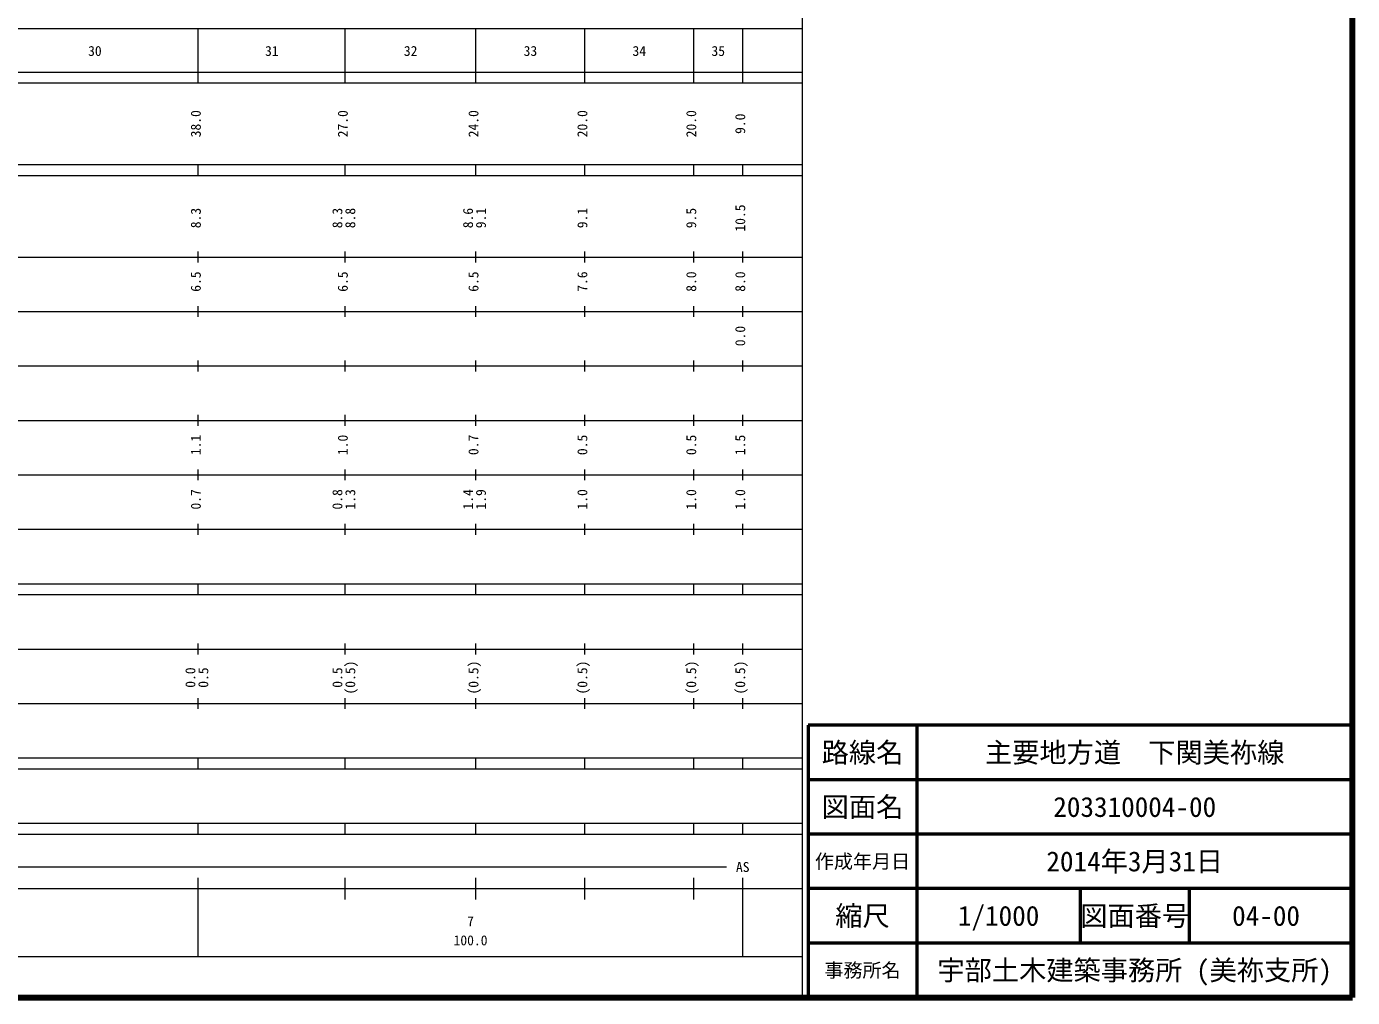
# Model space of a CAD drawing. Units: millimetres on the paper, enlarged 1000 times. Extents: x 40000 to 680000, y 20000 to 380000.
# Drawn here: x 436441 to 680000, y 20000 to 198357 of the extents above; entities that cross this region are included whole.
import ezdxf
from ezdxf.enums import TextEntityAlignment as Align

# ---------------------------------------------------------------- set-up
doc = ezdxf.new("R2010")
doc.units = ezdxf.units.MM
doc.header["$LTSCALE"] = 1000
for name, color, linetype, lineweight in [('M-TTL', 2, 'Continuous', 140), ('M-TTL-BAND', 7, 'Continuous', 13), ('M-TTL-FRAM', 2, 'Continuous', 50), ('M-TTL-LINE', 7, 'Continuous', 50)]:
    doc.layers.add(name, color=color, linetype=linetype, lineweight=lineweight)
doc.layers.add('M-TTL-TXT', color=7, linetype='Continuous')
doc.styles.add('ＭＳ ゴシック', font='')
doc.styles.get('ＭＳ ゴシック').set_extended_font_data('MS Gothic')

msp = doc.modelspace()

# ---------------------------------------------------------------- linework, layer by layer
at = {"layer": 'M-TTL'}
for p, q in [((680000, 20000), (680000, 380000)), ((40000, 20000), (680000, 20000))]:
    msp.add_line(p, q, dxfattribs=at)
at = {"layer": 'M-TTL-BAND'}
for p, q in [((579000, 20000), (579000, 370000)), ((68000, 198000), (579000, 198000)), ((468000, 188000), (468000, 198000)), ((495000, 188000), (495000, 198000)), ((519000, 188000), (519000, 198000)), ((539000, 188000), (539000, 198000)), ((559000, 188000), (559000, 198000)), ((568000, 188000), (568000, 198000)), ((40000, 190000), (579000, 190000)), ((40000, 188000), (579000, 188000)), ((40000, 173000), (579000, 173000)), ((468000, 171000), (468000, 173000)), ((495000, 171000), (495000, 173000)), ((519000, 171000), (519000, 173000)), ((539000, 171000), (539000, 173000)), ((559000, 171000), (559000, 173000)), ((568000, 171000), (568000, 173000)), ((40000, 171000), (579000, 171000)), ((40000, 156000), (579000, 156000)), ((468000, 155000), (468000, 157000)), ((495000, 155000), (495000, 157000)), ((519000, 155000), (519000, 157000)), ((539000, 155000), (539000, 157000)), ((559000, 155000), (559000, 157000)), ((568000, 155000), (568000, 157000)), ((468000, 145000), (468000, 147000)), ((495000, 145000), (495000, 147000)), ((519000, 145000), (519000, 147000)), ((539000, 145000), (539000, 147000)), ((559000, 145000), (559000, 147000)), ((568000, 145000), (568000, 147000)), ((46000, 146000), (579000, 146000)), ((468000, 135000), (468000, 137000)), ((495000, 135000), (495000, 137000)), ((519000, 135000), (519000, 137000)), ((539000, 135000), (539000, 137000)), ((559000, 135000), (559000, 137000)), ((568000, 135000), (568000, 137000)), ((52000, 136000), (579000, 136000)), ((468000, 125000), (468000, 127000)), ((495000, 125000), (495000, 127000)), ((519000, 125000), (519000, 127000)), ((539000, 125000), (539000, 127000)), ((559000, 125000), (559000, 127000)), ((568000, 125000), (568000, 127000)), ((46000, 126000), (579000, 126000)), ((468000, 115000), (468000, 117000)), ((495000, 115000), (495000, 117000)), ((519000, 115000), (519000, 117000)), ((539000, 115000), (539000, 117000)), ((559000, 115000), (559000, 117000)), ((568000, 115000), (568000, 117000)), ((52000, 116000), (579000, 116000)), ((46000, 106000), (579000, 106000)), ((468000, 105000), (468000, 107000)), ((495000, 105000), (495000, 107000)), ((519000, 105000), (519000, 107000)), ((539000, 105000), (539000, 107000)), ((559000, 105000), (559000, 107000)), ((568000, 105000), (568000, 107000)), ((40000, 96000), (579000, 96000)), ((468000, 94000), (468000, 96000)), ((495000, 94000), (495000, 96000)), ((519000, 94000), (519000, 96000)), ((539000, 94000), (539000, 96000)), ((559000, 94000), (559000, 96000)), ((568000, 94000), (568000, 96000)), ((40000, 94000), (579000, 94000)), ((49000, 84000), (579000, 84000)), ((468000, 83000), (468000, 85000)), ((495000, 83000), (495000, 85000)), ((519000, 83000), (519000, 85000)), ((539000, 83000), (539000, 85000)), ((559000, 83000), (559000, 85000)), ((568000, 83000), (568000, 85000)), ((40000, 74000), (579000, 74000)), ((468000, 73000), (468000, 75000)), ((495000, 73000), (495000, 75000)), ((519000, 73000), (519000, 75000)), ((539000, 73000), (539000, 75000)), ((559000, 73000), (559000, 75000)), ((568000, 73000), (568000, 75000)), ((40000, 64000), (579000, 64000)), ((468000, 62000), (468000, 64000)), ((495000, 62000), (495000, 64000)), ((519000, 62000), (519000, 64000)), ((539000, 62000), (539000, 64000)), ((559000, 62000), (559000, 64000)), ((568000, 62000), (568000, 64000)), ((40000, 62000), (579000, 62000)), ((40000, 52000), (579000, 52000)), ((468000, 50000), (468000, 52000)), ((495000, 50000), (495000, 52000)), ((519000, 50000), (519000, 52000)), ((539000, 50000), (539000, 52000)), ((559000, 50000), (559000, 52000)), ((568000, 50000), (568000, 52000)), ((40000, 50000), (579000, 50000)), ((71000, 44000), (565000, 44000)), ((468000, 27500), (468000, 42000)), ((495000, 38000), (495000, 42000)), ((519000, 38000), (519000, 42000)), ((539000, 38000), (539000, 42000)), ((559000, 38000), (559000, 42000)), ((568000, 27500), (568000, 42000)), ((40000, 40000), (579000, 40000)), ((68000, 27500), (579000, 27500))]:
    msp.add_line(p, q, dxfattribs=at)
at = {"layer": 'M-TTL-FRAM'}
for p, q in [((680000, 70000), (580000, 70000)), ((580000, 70000), (580000, 20000))]:
    msp.add_line(p, q, dxfattribs=at)
at = {"layer": 'M-TTL-LINE'}
for p, q in [((600000, 70000), (600000, 20000)), ((680000, 60000), (580000, 60000)), ((680000, 50000), (580000, 50000)), ((680000, 40000), (580000, 40000)), ((630000, 40000), (630000, 30000)), ((650000, 40000), (650000, 30000)), ((680000, 30000), (580000, 30000))]:
    msp.add_line(p, q, dxfattribs=at)

# ---------------------------------------------------------------- texts
at = {"layer": 'M-TTL-BAND', "style": 'ＭＳ ゴシック'}
for s, p in [('30', (449000, 192405)), ('31', (481500, 192405)), ('32', (507000, 192405)), ('33', (529000, 192405)), ('34', (549000, 192405)), ('35', (563500, 192405)), ('AS', (568000, 42500)), ('7', (518000, 32523)), ('100.0', (518000, 29033))]:
    msp.add_text(s, height=1833, dxfattribs=at).set_placement(p, align=Align.BOTTOM_CENTER)
for s, p in [('38.0', (469000, 180500)), ('27.0', (496000, 180500)), ('24.0', (520000, 180500)), ('20.0', (540000, 180500)), ('20.0', (560000, 180500)), ('9.0', (569000, 180500)), ('8.3', (469000, 163174)), ('8.3', (495000, 163174)), ('8.8', (497370, 163174)), ('8.6', (519000, 163174)), ('9.1', (521370, 163174)), ('9.1', (540000, 163174)), ('9.5', (560000, 163174)), ('10.5', (569000, 163174)), ('6.5', (469000, 151500)), ('6.5', (496000, 151500)), ('6.5', (520000, 151500)), ('7.6', (540000, 151500)), ('8.0', (560000, 151500)), ('8.0', (569000, 151500)), ('0.0', (569000, 141500)), ('1.1', (469000, 121500)), ('1.0', (496000, 121500)), ('0.7', (520000, 121500)), ('0.5', (540000, 121500)), ('0.5', (560000, 121500)), ('1.5', (569000, 121500)), ('0.7', (469000, 111500)), ('0.8', (495000, 111500)), ('1.3', (497370, 111500)), ('1.4', (519000, 111500)), ('1.9', (521370, 111500)), ('1.0', (540000, 111500)), ('1.0', (560000, 111500)), ('1.0', (569000, 111500)), ('0.0', (468000, 78764)), ('0.5', (470370, 78764)), ('0.5', (495000, 78764)), ('(0.5)', (497370, 78764)), ('(0.5)', (520000, 78764)), ('(0.5)', (540000, 78764)), ('(0.5)', (560000, 78764)), ('(0.5)', (569000, 78764))]:
    msp.add_text(s, height=1833, rotation=90, dxfattribs=at).set_placement(p, align=Align.BOTTOM_CENTER)
at = {"layer": 'M-TTL-TXT', "style": 'ＭＳ ゴシック'}
for s, height, p in [('路線名', 3666, (590000, 65000)), ('路線名', 3666, (590000, 65000)), ('主要地方道\u3000下関美祢線', 3666, (640000, 65000)), ('図面名', 3666, (590000, 55000)), ('図面名', 3666, (590000, 55000)), ('203310004-00', 3666, (640000, 55000)), ('作成年月日', 2566, (590000, 45000)), ('作成年月日', 2566, (590000, 45000)), ('2014年3月31日', 3666, (640000, 45000)), ('縮尺', 3666, (590000, 35000)), ('縮尺', 3666, (590000, 35000)), ('1/1000', 3666, (615000, 35000)), ('図面番号', 3666, (640000, 35000)), ('図面番号', 3666, (640000, 35000)), ('04-00', 3666, (664125, 35000)), ('宇部土木建築事務所 (美祢支所)', 3666, (640000, 25000)), ('事務所名', 2566, (590000, 25000)), ('事務所名', 2566, (590000, 25000))]:
    msp.add_text(s, height=height, dxfattribs=at).set_placement(p, align=Align.MIDDLE_CENTER)

doc.saveas('drawing.dxf')
